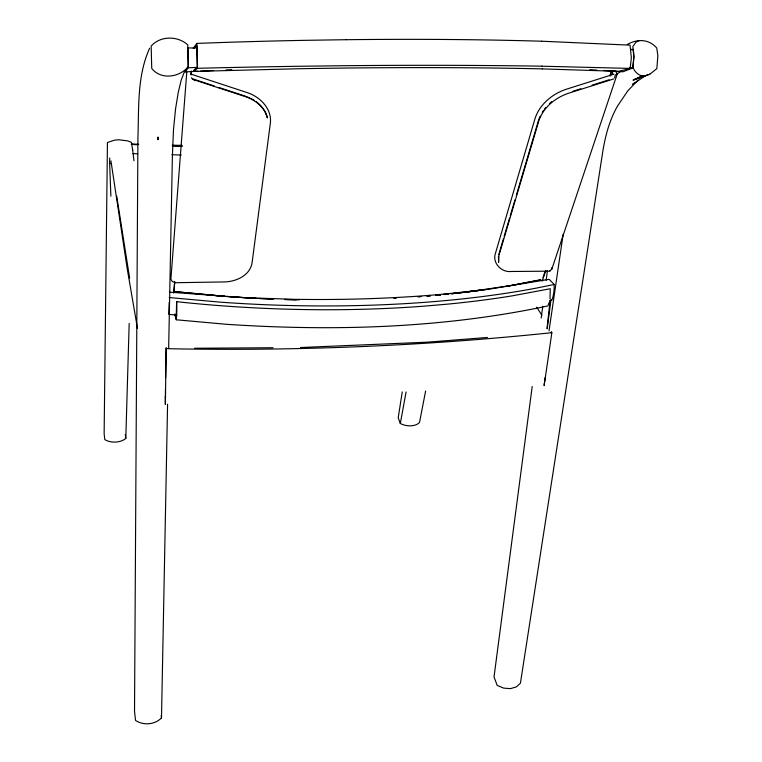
<?xml version="1.0" encoding="UTF-8"?>
<svg xmlns="http://www.w3.org/2000/svg" width="762" height="762" viewBox="0 0 762 762"><rect width="100%" height="100%" fill="white"/><g stroke="black" fill="none" stroke-linecap="round" stroke-linejoin="round"><path stroke-width="1.14" d="M169.24 302.19L168.783 314.325L176.784 315.135M107.432 142.704L104.137 433.578L104.794 439.598A13.973 8.925 -0.5 0 0 125.797 438.455L129.178 323.393M111.576 163.982A16.135 7.801 1.9 0 1 109.642 163.154L109.738 157.991M185.518 70.114L188.262 66.761L187.928 48.006A464.239 17.307 -0.4 0 1 197.101 47.854M166.173 347.529L165.364 404.47L165.287 396.307M149.628 48.225C136.874 76.324 139.008 108.109 137.912 138.227L134.522 711.222L135.531 720.442C143.523 725.681 154.715 724.767 161.496 717.947L167.573 404.184M168.659 348.32L172.393 155.791L173.498 129.607L175.593 108.604L178.26 92.373L181.299 79.791L184.699 71.114M198.13 71.237A463.696 46.434 -1.6 0 0 185.28 71.895L188.3 67.742L187.738 44.844C177.765 35.681 160.258 35.643 151.152 46.091L151.743 68.466C161.068 80.172 179.337 77.419 188.262 66.761M165.64 377.752L166.154 348.425M133.969 160.763L132.664 149.866M544.763 381.324L544.916 377.914M544.249 383.4L544.135 385.61L551.85 332.68L551.25 331.622M186.766 72.266L170.869 279.273L172.412 281.654L174.26 282.178M174.641 281.388L173.688 293.065M173.993 291.541L225.171 296.361L173.993 291.541L174.746 282.073M191.224 74.943L191.51 71.399M190.891 74.295L191.357 71.076M549.173 302.485L547.888 305.943C442.408 328.336 333.623 331.413 226.304 324.288L176.251 319.783L176.47 317.764A22.222 2.457 88.1 0 0 176.822 307.562M546.973 328.765L550.088 300.933M547.268 328.422L550.974 299.409M532.2 386.505L494.024 676.894L497.176 685.409L503.644 688.105L510.464 688.638L516.407 686.867L520.427 683.171L602.98 150.295C605.59 134.96 609.714 119.663 617.515 106.089L627.745 90.907L638.099 80.01M541.201 318.04L542.754 306.238M546.173 280.273L547.411 270.824M549.993 298.799L550.259 288.731L512.655 295.78A472.516 157.553 3.1 0 1 447.323 304.162L424.129 306.153A473.259 157.744 3.1 0 1 176.594 301.676M549.04 330.794L563.156 234.248M612.562 74.324L612.572 72.238L611.515 70.599L615.486 71.371L617.344 73.676L551.85 269.091L549.878 270.72L550.193 271.177L511.34 271.482C501.377 272.701 491.833 262.804 495.567 252.917L535.105 118.281C539.744 104.356 552.174 93.993 565.814 89.392L613.953 74.162M402.26 391.935L398.202 417.805L400.307 423.482A13.259 8.239 9.7 0 0 419.519 422.434L425.615 391.011M542.258 68.885L618.82 71.352L630.164 68.418L631.355 57.779L630.031 45.148L541.696 41.215M498.443 256.403L498.596 262.404L498.986 255.27L538.886 120.663C543.363 107.423 555.317 97.736 568.271 93.335L613.648 78.962M193.177 48.206L196.882 43.434L197.491 68.313L193.815 71.447L193.786 70.266L197.272 67.018L196.806 45.663L193.996 48.254M400.307 423.482L406.089 391.944M498.777 254.556L503.501 238.582M504.177 236.306L509.578 218.056M510.254 215.77L514.988 199.806M516.341 195.243L538.629 119.958M542.992 277.625L545.078 271.329M610.029 75.095L611.143 71.723M545.868 270.358L542.23 281.083M610.248 76.057L612.105 70.447M539.01 119.005L540.153 116.167M614.582 77.924L615.21 75.209L617.344 73.676M542.268 112.385L543.42 110.49M544.373 109.252L545.84 107.48M549.488 103.67L551.678 101.632M634.365 82.944L632.555 84.449L644.138 76.581M616.41 74.486L621.211 71.114M649.815 74.2L634.213 79.667L649.815 74.2L656.834 68.656L657.863 55.693L656.739 47.968C648.824 38.948 637.432 38.71 627.269 44.482M635.07 79.172L633.079 80.162L642.433 75.895L637.061 78.267M107.585 142.446L114.633 140.132L119.005 139.789L127.683 140.884L131.321 142.323L132.693 150.038M639.28 40.577L636.003 42.148L632.841 46.606L633.87 56.445L632.908 67.066C634.765 72.695 640.566 77.648 646.719 75.409M572.929 91.24L580.844 88.735M592.15 85.154L609.105 79.791M549.469 300.866L551.745 300.39A22.136 8.039 88 0 0 554.05 290.084L554.26 284.483L549.164 279.34L488.718 289.246L443.913 294.151M554.26 284.483L537.048 287.969A460.515 146.437 2.9 0 1 473.688 297.628A468.23 148.257 2.9 0 1 376.971 304.99A469.668 148.58 2.9 0 1 298.98 305.714A463.306 147.133 2.9 0 1 220.256 302.152L169.164 297.532M506.206 286.398L540.877 279.778L512.512 285.283L465.353 292.237L485.661 289.57M462.248 292.465L451.866 293.713L456.409 293.246M465.715 292.046L481.86 290.103L450.704 293.808M630.841 49.73L633.146 49.463L633.613 52.397L633.879 57.521L632.898 67.885L623.04 71.771A463.696 46.434 -1.6 0 0 603.599 70.495M458.695 292.989L463.258 292.484M448.389 294.065L443.808 294.523L448.408 294.132L444.932 294.456M435.702 295.323L440.341 294.865L436.836 295.227M427.025 296.075L430.53 295.77M436.378 295.256L439.884 294.951M487.451 337.461L427.311 342.176L300.418 347.529M420.005 296.685L418.9 296.77M395.24 298.313L395.811 298.275M393.783 298.304L396.078 298.19M193.815 71.447L297.294 68.77A497.453 35.119 -1.1 0 1 542.287 68.875M174.717 282.731L223.561 281.95C235.658 281.978 250.45 275.596 252.155 262.233L270.386 122.949C271.996 108.404 259.547 96.326 246.497 92.364L190.967 74.114M346.262 39.7L303.143 40.367A471.907 39.329 -1.1 0 0 196.815 43.415M194.672 348.244L273.091 347.748M541.839 66.208L630.164 68.418M172.526 145.199L181.985 145.361M166.383 348.672C295.056 351.234 423.843 346.081 551.85 332.68L551.116 332.461M182.089 146.075L172.717 145.837M299.266 299.847L297.399 299.809A453.285 151.019 3.1 0 1 284.921 299.485M176.213 146.209L182.118 146.361M172.155 145.752L181.375 146.018M132.998 153.629L137.712 153.762M171.926 154.743L181.356 155.019M284.855 299.495L296.199 299.837M131.293 144.418L138.093 144.656M131.893 144.047L138.77 144.304M131.778 144.409L135.988 144.58M272.225 299.095L259.023 298.494M255.489 298.313L226.905 296.475A453.285 151.019 3.1 0 0 256.927 298.342M214.846 295.542L223.418 296.256M169.745 292.16L243.63 297.656L295.218 299.323A476.593 144.113 2.6 0 0 443.875 294.122M214.179 85.935L193.034 79L195.12 80.658M218.627 87.392L245.345 96.155M246.307 96.555L250.146 98.146M251.108 98.536L254.546 100.641M256.27 101.689C261.614 105.708 265.928 111.338 267.386 117.948L266.338 114.405M191.5 77.772L192.576 79.315L245.316 96.612C254.403 99.651 262.976 105.88 266.529 115.052M536.705 307.21L541.877 315.192M551.507 267.853L551.85 269.091M175.05 314.039L176.213 318.611L176.613 301.647L176.822 306.819M174.889 314.373L176.251 319.783M137.474 328.412L127.225 268.776L110.938 160.849M129.635 278.159L116.738 196.244M109.642 163.154L110.871 196.215M125.292 434.454L125.797 438.455M161.201 715.651L161.496 717.947M185.214 70.485L185.309 71.895M165.421 389.439L165.487 397.754M630.984 49.387A464.239 17.307 -0.4 0 1 633.222 49.463M188.347 67.751A470.973 36.557 -1.2 0 1 197.51 67.389M629.383 67.704A470.973 36.557 -1.2 0 1 632.774 67.894M200.473 71.123A463.696 46.434 -1.6 0 1 213.436 70.504M226.028 69.942A463.696 46.434 -1.6 0 1 231.762 69.694M589.855 69.713A463.696 46.434 -1.6 0 1 596.76 70.094M440.446 294.856A455.276 151.476 3.1 0 1 435.969 295.265M430.349 295.77A455.276 151.476 3.1 0 1 426.968 296.056M421.291 296.504A455.276 151.476 3.1 0 1 417.871 296.77M273.644 299.095A453.285 151.019 3.1 0 1 259.185 298.456M346.262 39.71A468.792 39.129 -1.1 0 1 541.668 41.224M542.011 66.189A471.573 24.327 -0.8 0 0 346.7 65.684L303.6 66.208A474.04 24.413 -0.8 0 0 197.425 68.304M157.963 137.208L157.982 139.598L157.963 137.208"/></g></svg>
